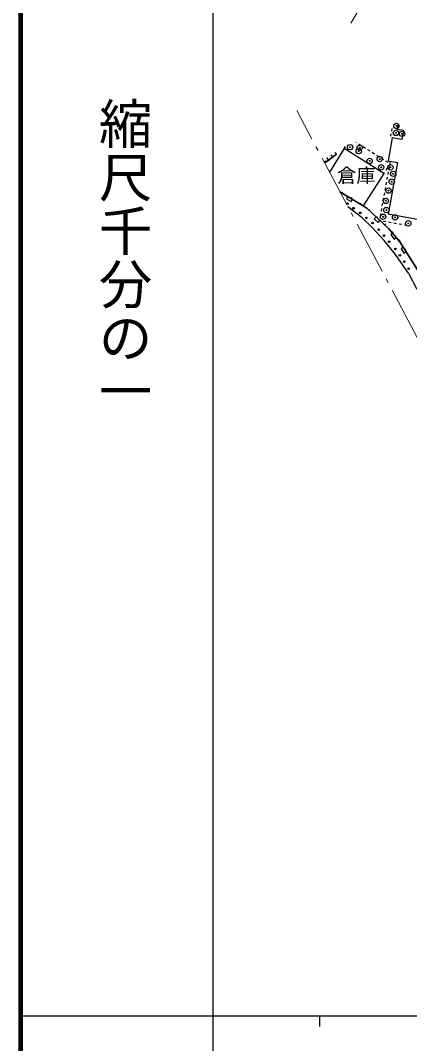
# Model space of a CAD drawing. Units: millimetres, scale not verified. Extents: x 40000 to 680000, y 20000 to 380000.
# Drawn here: x 40000 to 76431, y 202409 to 298172 of the extents above; entities that cross this region are included whole.
import ezdxf
from ezdxf.enums import TextEntityAlignment as Align

# ---------------------------------------------------------------- set-up
doc = ezdxf.new("R2010")
doc.units = ezdxf.units.MM
doc.header["$LTSCALE"] = 1000
doc.header["$PDMODE"] = 32
doc.header["$PDSIZE"] = 500
for name, color, linetype, lineweight in [('M-BGD', 7, 'Continuous', 25), ('M-BGD-HTXT', 7, 'Continuous', 13), ('M-STR-HTXT', 7, 'Continuous', 13), ('M-TTL', 2, 'Continuous', 140), ('M-TTL-BAND', 7, 'Continuous', 25)]:
    doc.layers.add(name, color=color, linetype=linetype, lineweight=lineweight)
doc.styles.add('@ＭＳ ゴシック', font='')
doc.styles.add('ＭＳ ゴシック', font='')
doc.styles.get('@ＭＳ ゴシック').set_extended_font_data('@MS Gothic')
doc.styles.get('ＭＳ ゴシック').set_extended_font_data('MS Gothic')

msp = doc.modelspace()

# ---------------------------------------------------------------- linework, layer by layer
at = {"layer": 'M-BGD'}
for p, q in [((75344, 288415), (75264, 287976)), ((74682, 287575), (74637, 287329)), ((74772, 288067), (74727, 287821)), ((75854, 287868), (75264, 287976)), ((75854, 287868), (75701, 287031)), ((70311, 286185), (70438, 286386)), ((71413, 286789), (71448, 286768)), ((71659, 286634), (71870, 286500)), ((72082, 286367), (72293, 286233)), ((74815, 287194), (74419, 285029)), ((74765, 287203), (74815, 287194)), ((75701, 287031), (74815, 287194)), ((69586, 285638), (68644, 284896)), ((69208, 285382), (68841, 285100)), ((70311, 286185), (68935, 283972)), ((69051, 285587), (69208, 285382)), ((69586, 285638), (69208, 285382)), ((69425, 285817), (69586, 285638)), ((74027, 283835), (70311, 286185)), ((72504, 286100), (72716, 285966)), ((72927, 285832), (73138, 285699)), ((73350, 285565), (73561, 285432)), ((68601, 284991), (68428, 284927)), ((68644, 284896), (68474, 284840)), ((68601, 284991), (68841, 285100)), ((68841, 285100), (68680, 285358)), ((73772, 285298), (73984, 285164)), ((74195, 285031), (74406, 284897)), ((75304, 284867), (74418, 280031)), ((74419, 285029), (75304, 284867)), ((74614, 284763), (74480, 284551)), ((74525, 284502), (74480, 284256)), ((74615, 284993), (74570, 284748)), ((74027, 283835), (72090, 280826)), ((74080, 283918), (74027, 283835)), ((74347, 284340), (74213, 284129)), ((74345, 283518), (74300, 283272)), ((74435, 284010), (74390, 283764)), ((74165, 282534), (74120, 282288)), ((74255, 283026), (74210, 282780)), ((69907, 282140), (72090, 280826)), ((72090, 280826), (69907, 282140)), ((70127, 282008), (70191, 282115)), ((70659, 281688), (70530, 281473)), ((70983, 281492), (71048, 281599)), ((73985, 281551), (73939, 281305)), ((74075, 282043), (74030, 281797)), ((70530, 281473), (70958, 281216)), ((71994, 279702), (70663, 280716)), ((70958, 281216), (71087, 281430)), ((71840, 280977), (71904, 281084)), ((72090, 280826), (72451, 280563)), ((72451, 280563), (72090, 280826)), ((73894, 281059), (73849, 280813)), ((72914, 278827), (71994, 279702)), ((72451, 280563), (74506, 278676)), ((74506, 278676), (72451, 280563)), ((72644, 280386), (72728, 280478)), ((73295, 279788), (73126, 279604)), ((73380, 279710), (73465, 279802)), ((73714, 280075), (73669, 279829)), ((73804, 280567), (73759, 280321)), ((78359, 279330), (74418, 280031)), ((74057, 277579), (72914, 278827)), ((73126, 279604), (73494, 279266)), ((73494, 279266), (73663, 279450)), ((73624, 279584), (73602, 279465)), ((73602, 279465), (73729, 279442)), ((73975, 279398), (74222, 279354)), ((74117, 279033), (74201, 279125)), ((74468, 279311), (74714, 279267)), ((74506, 278676), (75531, 277444)), ((75531, 277444), (74506, 278676)), ((74960, 279223), (75206, 279180)), ((75452, 279136), (75698, 279092)), ((75945, 279048), (76191, 279005)), ((74859, 278252), (74667, 278092)), ((74667, 278092), (74986, 277708)), ((74808, 278314), (74904, 278393)), ((74986, 277708), (75179, 277868)), ((75124, 276274), (74057, 277579)), ((75447, 277545), (75543, 277625)), ((75531, 277444), (77230, 274745)), ((77230, 274745), (75531, 277444)), ((75848, 276941), (75636, 276807)), ((75636, 276807), (75903, 276384)), ((75994, 276709), (76100, 276775)), ((76321, 274527), (75124, 276274)), ((75903, 276384), (76114, 276517)), ((76321, 274527), (77099, 273021))]:
    msp.add_line(p, q, dxfattribs=at)
for centre, radius in [((75202, 288301), 37.5), ((75202, 288301), 30), ((75202, 288301), 22.5), ((75202, 288301), 15), ((75202, 288301), 7.5), ((75202, 288301), 5), ((75157, 287648), 37.5), ((75157, 287648), 30), ((75157, 287648), 22.5), ((75157, 287648), 15), ((75157, 287648), 7.5), ((75157, 287648), 5), ((75729, 287557), 37.5), ((75729, 287557), 30), ((75729, 287557), 22.5), ((75729, 287557), 15), ((75729, 287557), 7.5), ((75729, 287557), 5), ((70859, 286310), 37.5), ((70859, 286310), 30), ((70859, 286310), 22.5), ((70859, 286310), 15), ((70859, 286310), 7.5), ((70859, 286310), 5), ((71670, 285941), 37.5), ((71670, 285941), 30), ((71670, 285941), 22.5), ((71670, 285941), 15), ((71670, 285941), 7.5), ((71670, 285941), 5), ((71770, 286260), 37.5), ((71770, 286260), 30), ((71770, 286260), 22.5), ((71770, 286260), 15), ((71770, 286260), 7.5), ((71770, 286260), 5), ((72694, 285024), 37.5), ((72694, 285024), 30), ((72694, 285024), 22.5), ((72694, 285024), 15), ((72694, 285024), 7.5), ((72694, 285024), 5), ((73639, 285195), 37.5), ((73639, 285195), 30), ((73639, 285195), 22.5), ((73639, 285195), 15), ((73639, 285195), 7.5), ((73639, 285195), 5), ((73773, 284425), 37.5), ((73773, 284425), 30), ((73773, 284425), 22.5), ((73773, 284425), 15), ((73773, 284425), 7.5), ((73773, 284425), 5), ((74636, 284425), 37.5), ((74636, 284425), 30), ((74636, 284425), 22.5), ((74636, 284425), 15), ((74636, 284425), 7.5), ((74636, 284425), 5), ((74905, 283820), 37.5), ((74905, 283820), 30), ((74905, 283820), 22.5), ((74905, 283820), 15), ((74905, 283820), 7.5), ((74905, 283820), 5), ((74758, 283077), 37.5), ((74758, 283077), 30), ((74758, 283077), 22.5), ((74758, 283077), 15), ((74758, 283077), 7.5), ((74758, 283077), 5), ((74460, 282244), 37.5), ((74460, 282244), 30), ((74460, 282244), 22.5), ((74460, 282244), 15), ((74460, 282244), 7.5), ((74460, 282244), 5), ((70617, 281021), 75), ((71178, 280599), 75), ((74211, 281282), 37.5), ((74211, 281282), 30), ((74211, 281282), 22.5), ((74211, 281282), 15), ((74211, 281282), 7.5), ((74211, 281282), 5), ((71805, 280160), 75), ((72387, 279687), 75), ((73955, 279801), 37.5), ((73955, 279801), 30), ((73955, 279801), 22.5), ((73955, 279801), 15), ((73955, 279801), 7.5), ((73955, 279801), 5), ((74261, 280428), 37.5), ((74261, 280428), 30), ((74261, 280428), 22.5), ((74261, 280428), 15), ((74261, 280428), 7.5), ((74261, 280428), 5), ((75081, 279740), 37.5), ((75081, 279740), 30), ((75081, 279740), 22.5), ((75081, 279740), 15), ((75081, 279740), 7.5), ((75081, 279740), 5), ((72968, 279213), 75), ((76316, 279183), 37.5), ((76316, 279183), 30), ((76316, 279183), 22.5), ((76316, 279183), 15), ((76316, 279183), 7.5), ((76316, 279183), 5), ((73539, 278591), 75), ((74032, 278025), 75), ((74524, 277460), 75), ((75102, 276788), 75), ((75520, 276187), 75), ((75947, 275602), 75), ((76352, 274937), 75)]:
    msp.add_circle(centre, radius, dxfattribs=at)
for p in [(75202, 288301), (75157, 287648), (75729, 287557), (70859, 286310), (71770, 286260), (71670, 285941), (73639, 285195), (72694, 285024), (73773, 284425), (74636, 284425), (74905, 283820), (74758, 283077), (74460, 282244), (74211, 281282), (74261, 280428), (73955, 279801), (75081, 279740), (76316, 279183)]:
    msp.add_point(p, dxfattribs=at)
at = {"layer": 'M-BGD-HTXT'}
for p, q in [((65877, 289732), (67297, 287056)), ((67672, 286350), (67860, 285997)), ((68235, 285290), (70580, 280874)), ((70955, 280167), (71142, 279814)), ((71517, 279107), (73862, 274691)), ((74237, 273984), (74425, 273631)), ((74800, 272924), (77144, 268508))]:
    msp.add_line(p, q, dxfattribs=at)
at = {"layer": 'M-STR-HTXT'}
msp.add_line((70937, 297908), (78796, 311177), dxfattribs=at)
at = {"layer": 'M-TTL'}
msp.add_line((40000, 380000), (40000, 20000), dxfattribs=at)
at = {"layer": 'M-TTL-BAND'}
for p, q in [((58000, 370000), (58000, 20000)), ((40000, 205000), (579000, 205000)), ((68000, 205000), (68000, 204000))]:
    msp.add_line(p, q, dxfattribs=at)

# ---------------------------------------------------------------- texts
at = {"layer": 'M-BGD', "style": 'ＭＳ ゴシック'}
msp.add_text('倉庫', height=1320, dxfattribs=at).set_placement((69650, 284326), align=Align.TOP_LEFT)
at = {"layer": 'M-TTL-BAND', "style": '@ＭＳ ゴシック'}
msp.add_text('縮尺千分の一', height=3666, rotation=270, dxfattribs=at).set_placement((49777, 261030), align=Align.MIDDLE_RIGHT)

doc.saveas('drawing.dxf')
